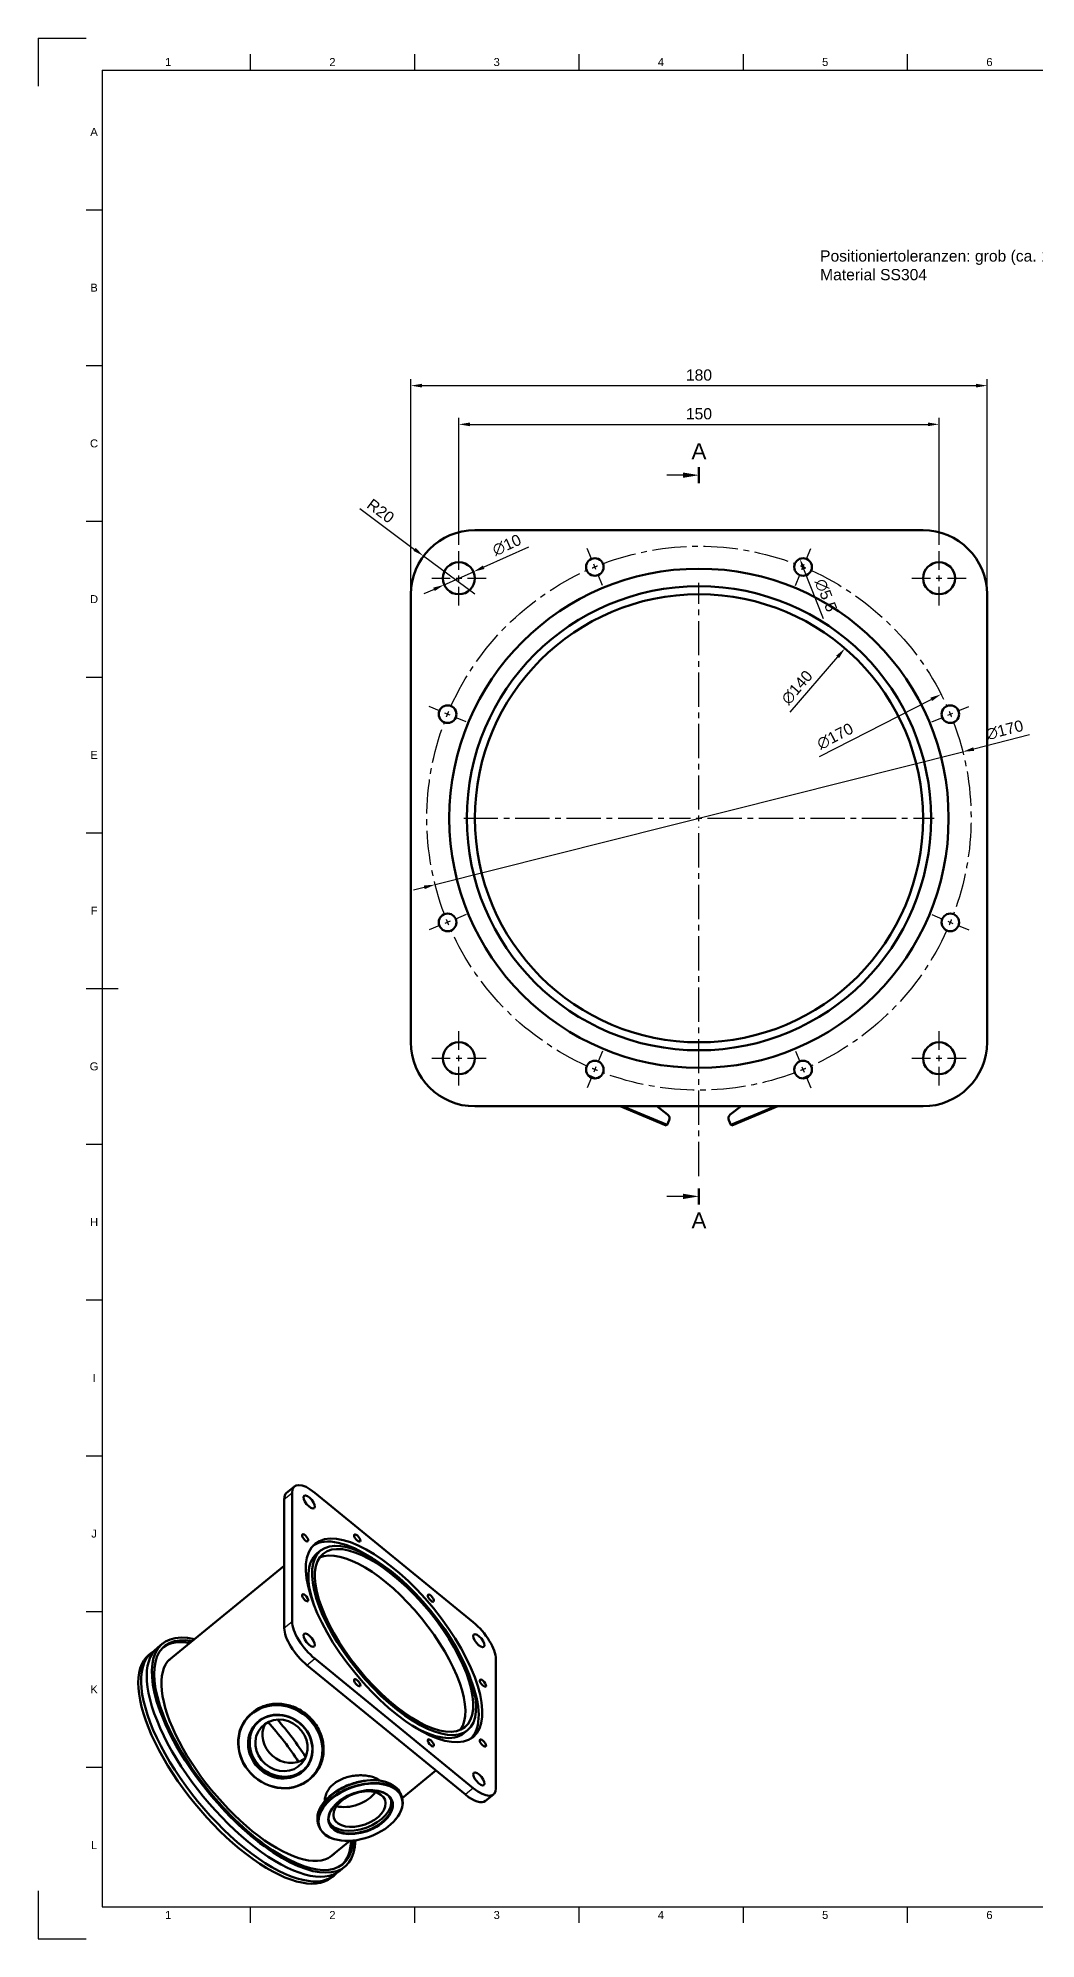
# Model space of a CAD drawing. Header units: millimetres. Extents: x 0 to 841, y 0 to 594.
# Drawn here: x 0 to 312, y 0 to 594 of the extents above; entities that cross this region are included whole.
import ezdxf
from ezdxf.enums import TextEntityAlignment as Align

# ---------------------------------------------------------------- set-up
doc = ezdxf.new("R2010")
doc.units = ezdxf.units.MM
doc.header["$LTSCALE"] = 0.75
doc.linetypes.add('CENTER2', pattern=[28.575, 19.05, -3.175, 3.175, -3.175])
for name, color, linetype, lineweight in [('Border', 7, 'Continuous', 25), ('Center Lines', 7, 'CENTER2', 25), ('FD_Dimensions', 7, 'Continuous', 25), ('Notes', 7, 'Continuous', 25), ('Section Lines', 7, 'Continuous', 25), ('Smart Centers', 7, 'CENTER2', 25), ('Visible', 7, 'Continuous', 50), ('Visible Narrow', 7, 'Continuous', 25)]:
    doc.layers.add(name, color=color, linetype=linetype, lineweight=lineweight)
doc.styles.add('FusionTitle', font='')
doc.styles.get("Standard").update_dxf_attribs({"font": 'arial.ttf'})
doc.styles.get('FusionTitle').set_extended_font_data('Arial Unicode MS')
doc.dimstyles.new('Dim-ISO-25', dxfattribs={"dimtxt": 3.5, "dimasz": 3.5, "dimexe": 2, "dimexo": 2, "dimgap": 1.5, "dimtad": 1, "dimzin": 12, "dimdsep": 46, "dimtxsty": 'Standard', "dimcen": 0, "dimazin": 3, "dimtp": 0.1, "dimtm": 0.1, "dimtfac": 0.714, "dimtmove": 0, "dimatfit": 3, "dimfxl": 1, "dimtzin": 12, "dimarcsym": 0})

# ---------------------------------------------------------------- blocks, each defined once
blk = doc.blocks.new('*U6')
at = {"layer": 'Smart Centers', "color": 0, "ltscale": 0.75, "transparency": 16777216}
for p, q in [((0, 2.678906), (0, 73.5)), ((-73.5, 0), (-2.678906, 0)), ((2.678906, 0), (73.5, 0)), ((0, -111.864147), (0, -2.678906))]:
    blk.add_line(p, q, dxfattribs=at)
at = {"layer": 'Smart Centers', "color": 0, "linetype": 'Continuous', "ltscale": 0.75, "transparency": 16777216}
for p, q in [((-0.892969, 0), (0.892969, 0)), ((0, -0.892969), (0, 0.892969))]:
    blk.add_line(p, q, dxfattribs=at)
blk = doc.blocks.new('*U7')
at = {"layer": 'Smart Centers', "color": 0, "ltscale": 0.75, "transparency": 16777216}
for p, q in [((-81.004747, 33.553265), (-84.304007, 34.919863)), ((-77.704765, 32.186367), (-79.354756, 32.869816)), ((-72.755513, 30.13632), (-76.054774, 31.502919))]:
    blk.add_line(p, q, dxfattribs=at)
at = {"layer": 'Smart Centers', "color": 0, "ltscale": 0.75, "transparency": 16777216, "extrusion": (0, 0, -1)}
blk.add_arc((0, 0), 85, 21.898076, 23.101924, dxfattribs=at)
blk = doc.blocks.new('*U8')
at = {"layer": 'Smart Centers', "color": 0, "ltscale": 0.75, "transparency": 16777216}
for p, q in [((-30.13632, -72.755513), (-31.502919, -76.054774)), ((-33.553265, -81.004747), (-34.919863, -84.304007)), ((-32.186367, -77.704765), (-32.869816, -79.354756))]:
    blk.add_line(p, q, dxfattribs=at)
at = {"layer": 'Smart Centers', "color": 0, "ltscale": 0.75, "transparency": 16777216, "extrusion": (0, 0, -1)}
blk.add_arc((0, 0), 85, 291.898076, 293.101924, dxfattribs=at)
blk = doc.blocks.new('*U9')
at = {"layer": 'Smart Centers', "color": 0, "ltscale": 0.75, "transparency": 16777216}
for p, q in [((-81.004747, -33.553265), (-84.304007, -34.919863)), ((-77.704765, -32.186367), (-79.354756, -32.869816)), ((-72.755513, -30.13632), (-76.054774, -31.502919))]:
    blk.add_line(p, q, dxfattribs=at)
at = {"layer": 'Smart Centers', "color": 0, "ltscale": 0.75, "transparency": 16777216, "extrusion": (0, 0, -1)}
blk.add_arc((0, 0), 85, 336.898076, 338.101924, dxfattribs=at)
blk = doc.blocks.new('*U10')
at = {"layer": 'Smart Centers', "color": 0, "ltscale": 0.75, "transparency": 16777216}
for p, q in [((-33.553265, 81.004747), (-34.919863, 84.304007)), ((-32.186367, 77.704765), (-32.869816, 79.354756)), ((-30.13632, 72.755513), (-31.502919, 76.054774))]:
    blk.add_line(p, q, dxfattribs=at)
at = {"layer": 'Smart Centers', "color": 0, "ltscale": 0.75, "transparency": 16777216, "extrusion": (0, 0, -1)}
blk.add_arc((0, 0), 85, 66.898076, 68.101924, dxfattribs=at)
blk = doc.blocks.new('*U11')
at = {"layer": 'Smart Centers', "color": 0, "ltscale": 0.75, "transparency": 16777216}
for p, q in [((33.553265, 81.004747), (34.919863, 84.304007)), ((32.186367, 77.704765), (32.869816, 79.354756)), ((30.13632, 72.755513), (31.502919, 76.054774))]:
    blk.add_line(p, q, dxfattribs=at)
at = {"layer": 'Smart Centers', "color": 0, "ltscale": 0.75, "transparency": 16777216, "extrusion": (0, 0, -1)}
blk.add_arc((0, 0), 85, 111.898076, 113.101924, dxfattribs=at)
blk = doc.blocks.new('*U12')
at = {"layer": 'Smart Centers', "color": 0, "ltscale": 0.75, "transparency": 16777216}
for p, q in [((72.755513, 30.13632), (76.054774, 31.502919)), ((77.704765, 32.186367), (79.354756, 32.869816)), ((81.004747, 33.553265), (84.304007, 34.919863))]:
    blk.add_line(p, q, dxfattribs=at)
at = {"layer": 'Smart Centers', "color": 0, "ltscale": 0.75, "transparency": 16777216, "extrusion": (0, 0, -1)}
blk.add_arc((0, 0), 85, 156.898076, 158.101924, dxfattribs=at)
blk = doc.blocks.new('*U13')
at = {"layer": 'Smart Centers', "color": 0, "ltscale": 0.75, "transparency": 16777216}
for p, q in [((72.755513, -30.13632), (76.054774, -31.502919)), ((77.704765, -32.186367), (79.354756, -32.869816)), ((81.004747, -33.553265), (84.304007, -34.919863))]:
    blk.add_line(p, q, dxfattribs=at)
at = {"layer": 'Smart Centers', "color": 0, "ltscale": 0.75, "transparency": 16777216, "extrusion": (0, 0, -1)}
blk.add_arc((0, 0), 85, 201.898076, 203.101924, dxfattribs=at)
blk = doc.blocks.new('*U14')
at = {"layer": 'Smart Centers', "color": 0, "ltscale": 0.75, "transparency": 16777216}
for p, q in [((30.13632, -72.755513), (31.502919, -76.054774)), ((32.186367, -77.704765), (32.869816, -79.354756)), ((33.553265, -81.004747), (34.919863, -84.304007))]:
    blk.add_line(p, q, dxfattribs=at)
at = {"layer": 'Smart Centers', "color": 0, "ltscale": 0.75, "transparency": 16777216, "extrusion": (0, 0, -1)}
blk.add_arc((0, 0), 85, 246.898076, 248.101924, dxfattribs=at)
blk = doc.blocks.new('*U15')
at = {"layer": 'Smart Centers', "color": 0, "ltscale": 0.75, "transparency": 16777216, "extrusion": (0, 0, -1)}
for start, end in [(69.30584, 110.69416), (24.30584, 65.69416), (114.30584, 155.69416), (339.30584, 20.69416), (159.30584, 200.69416), (294.30584, 335.69416), (204.30584, 245.69416), (249.30584, 290.69416)]:
    blk.add_arc((0, 0), 85, start, end, dxfattribs=at)
at = {"layer": 'Center Lines', "color": 0, "ltscale": 0.75, "transparency": 16777216}
for name in ['*U10', '*U11', '*U7', '*U12', '*U9', '*U13', '*U8', '*U14']:
    blk.add_blockref(name, (0, 0), dxfattribs=at)
blk = doc.blocks.new('*D49')
at = {"layer": 'Defpoints', "color": 0, "transparency": 16777216}
for p in [(282.131654, 388.944813), (130.80637, 311.480897)]:
    blk.add_point(p, dxfattribs=at)
at = {"layer": 'FD_Dimensions', "color": 0, "lineweight": -2, "transparency": 16777216}
blk.add_line((244.086337, 369.469289), (279.016134, 387.349968), dxfattribs=at)
at = {"layer": 'FD_Dimensions', "color": 0, "transparency": 16777216}
blk.add_solid([(278.750326, 387.869221), (279.281941, 386.830715), (282.131654, 388.944813)], dxfattribs=at)
at = {"layer": 'FD_Dimensions', "color": 0, "transparency": 16777216, "insert": (249.010425, 375.792559), "char_height": 3.5, "attachment_point": 5, "rotation": 27.108045761}
blk.add_mtext('∅170', dxfattribs=at)
blk = doc.blocks.new('*D50')
at = {"layer": 'Defpoints', "color": 0, "transparency": 16777216}
for p in [(288.896244, 370.967406), (124.04178, 329.458304)]:
    blk.add_point(p, dxfattribs=at)
at = {"layer": 'FD_Dimensions', "lineweight": -2, "transparency": 16777216}
for p, q in [((309.773598, 376.224166), (292.290307, 371.822005)), ((124.04178, 329.458304), (288.896244, 370.967406)), ((120.647717, 328.603705), (117.253655, 327.749106))]:
    blk.add_line(p, q, dxfattribs=at)
at = {"layer": 'FD_Dimensions', "transparency": 16777216}
for points in [[(292.147874, 372.387683), (292.43274, 371.256328), (288.896244, 370.967406)], [(120.505284, 329.169382), (120.79015, 328.038028), (124.04178, 329.458304)]]:
    blk.add_solid(points, dxfattribs=at)
at = {"layer": 'FD_Dimensions', "color": 0, "transparency": 16777216, "insert": (301.902491, 377.732823), "char_height": 3.5, "attachment_point": 5, "rotation": 14.132850385}
blk.add_mtext('∅170', dxfattribs=at)
blk = doc.blocks.new('*D51')
at = {"layer": 'Defpoints', "color": 0, "transparency": 16777216}
for p in [(252.08105, 403.282995), (160.856974, 297.084275)]:
    blk.add_point(p, dxfattribs=at)
at = {"layer": 'FD_Dimensions', "lineweight": -2, "transparency": 16777216}
blk.add_line((234.951628, 383.341739), (249.800448, 400.628027), dxfattribs=at)
at = {"layer": 'FD_Dimensions', "transparency": 16777216}
blk.add_solid([(249.357953, 401.008127), (250.242942, 400.247927), (252.08105, 403.282995)], dxfattribs=at)
at = {"layer": 'FD_Dimensions', "color": 0, "transparency": 16777216, "insert": (237.117527, 391.057908), "char_height": 3.5, "attachment_point": 5, "rotation": 49.337584759}
blk.add_mtext('∅140', dxfattribs=at)
blk = doc.blocks.new('*D52')
at = {"layer": 'Defpoints', "color": 0, "transparency": 16777216}
for p in [(126.901013, 423.150561), (136.03701, 427.216709)]:
    blk.add_point(p, dxfattribs=at)
at = {"layer": 'FD_Dimensions', "lineweight": -2, "transparency": 16777216}
for p, q in [((153.221534, 434.865006), (139.234609, 428.639861)), ((126.901013, 423.150561), (136.03701, 427.216709)), ((123.703415, 421.727409), (120.505816, 420.304258))]:
    blk.add_line(p, q, dxfattribs=at)
at = {"layer": 'FD_Dimensions', "transparency": 16777216}
for points in [[(138.997417, 429.172794), (139.471801, 428.106928), (136.03701, 427.216709)], [(123.466223, 422.260343), (123.940606, 421.194476), (126.901013, 423.150561)]]:
    blk.add_solid(points, dxfattribs=at)
at = {"layer": 'FD_Dimensions', "color": 0, "transparency": 16777216, "insert": (146.450525, 435.556444), "char_height": 3.5, "attachment_point": 5, "rotation": 23.992361853}
blk.add_mtext('∅10', dxfattribs=at)
blk = doc.blocks.new('*D53')
at = {"layer": 'Defpoints', "color": 0, "transparency": 16777216}
for p in [(296.469012, 485.379906), (116.469012, 420.183635), (296.469012, 420.183635)]:
    blk.add_point(p, dxfattribs=at)
at = {"layer": 'FD_Dimensions', "color": 0, "lineweight": -2, "transparency": 16777216}
for p, q in [((116.469012, 422.183635), (116.469012, 487.379906)), ((296.469012, 422.183635), (296.469012, 487.379906)), ((119.969012, 485.379906), (292.969012, 485.379906))]:
    blk.add_line(p, q, dxfattribs=at)
at = {"layer": 'FD_Dimensions', "color": 0, "transparency": 16777216}
for points in [[(119.969012, 485.963239), (119.969012, 484.796572), (116.469012, 485.379906)], [(292.969012, 485.963239), (292.969012, 484.796572), (296.469012, 485.379906)]]:
    blk.add_solid(points, dxfattribs=at)
at = {"layer": 'FD_Dimensions', "color": 0, "transparency": 16777216, "insert": (206.469012, 488.666911), "char_height": 3.5, "attachment_point": 5}
blk.add_mtext('180', dxfattribs=at)
blk = doc.blocks.new('*U25')
at = {"layer": 'Smart Centers', "color": 0, "ltscale": 0.75, "transparency": 16777216}
for p, q in [((0, 2.678906), (0, 8.5)), ((-8.5, 0), (-2.678906, 0)), ((2.678906, 0), (8.5, 0)), ((0, -8.5), (0, -2.678906))]:
    blk.add_line(p, q, dxfattribs=at)
at = {"layer": 'Smart Centers', "color": 0, "linetype": 'Continuous', "ltscale": 0.75, "transparency": 16777216}
for p, q in [((-0.892969, 0), (0.892969, 0)), ((0, -0.892969), (0, 0.892969))]:
    blk.add_line(p, q, dxfattribs=at)
blk = doc.blocks.new('*U26')
at = {"layer": 'Smart Centers', "color": 0, "ltscale": 0.75, "transparency": 16777216}
for p, q in [((0, 2.678906), (0, 8.5)), ((-8.5, 0), (-2.678906, 0)), ((2.678906, 0), (8.5, 0)), ((0, -8.5), (0, -2.678906))]:
    blk.add_line(p, q, dxfattribs=at)
at = {"layer": 'Smart Centers', "color": 0, "linetype": 'Continuous', "ltscale": 0.75, "transparency": 16777216}
for p, q in [((-0.892969, 0), (0.892969, 0)), ((0, -0.892969), (0, 0.892969))]:
    blk.add_line(p, q, dxfattribs=at)
blk = doc.blocks.new('*U27')
at = {"layer": 'Smart Centers', "color": 0, "ltscale": 0.75, "transparency": 16777216}
for p, q in [((0, 2.678906), (0, 8.5)), ((-8.5, 0), (-2.678906, 0)), ((2.678906, 0), (8.5, 0)), ((0, -8.5), (0, -2.678906))]:
    blk.add_line(p, q, dxfattribs=at)
at = {"layer": 'Smart Centers', "color": 0, "linetype": 'Continuous', "ltscale": 0.75, "transparency": 16777216}
for p, q in [((-0.892969, 0), (0.892969, 0)), ((0, -0.892969), (0, 0.892969))]:
    blk.add_line(p, q, dxfattribs=at)
blk = doc.blocks.new('*U28')
at = {"layer": 'Smart Centers', "color": 0, "ltscale": 0.75, "transparency": 16777216}
for p, q in [((0, 2.678906), (0, 8.5)), ((-8.5, 0), (-2.678906, 0)), ((2.678906, 0), (8.5, 0)), ((0, -8.5), (0, -2.678906))]:
    blk.add_line(p, q, dxfattribs=at)
at = {"layer": 'Smart Centers', "color": 0, "linetype": 'Continuous', "ltscale": 0.75, "transparency": 16777216}
for p, q in [((-0.892969, 0), (0.892969, 0)), ((0, -0.892969), (0, 0.892969))]:
    blk.add_line(p, q, dxfattribs=at)
blk = doc.blocks.new('ISO_A1_SHEET')
at = {"layer": 'Border'}
for p, q in [((0, 594), (15, 594)), ((0, 594), (0, 579)), ((66.3125, 589), (66.3125, 584)), ((117.625, 589), (117.625, 584)), ((168.9375, 589), (168.9375, 584)), ((220.25, 589), (220.25, 584)), ((271.5625, 589), (271.5625, 584)), ((20, 584), (831, 584)), ((20, 584), (20, 10)), ((15, 540.333333), (20, 540.333333)), ((15, 491.666666), (20, 491.666666)), ((15, 443), (20, 443)), ((15, 394.333333), (20, 394.333333)), ((15, 345.666667), (20, 345.666667)), ((15, 297), (25, 297)), ((15, 248.333333), (20, 248.333333)), ((15, 199.666667), (20, 199.666667)), ((15, 151), (20, 151)), ((15, 102.333334), (20, 102.333334)), ((15, 53.666667), (20, 53.666667)), ((0, 15), (0, 0)), ((20, 10), (831, 10)), ((66.3125, 10), (66.3125, 5)), ((117.625, 10), (117.625, 5)), ((168.9375, 10), (168.9375, 5)), ((220.25, 10), (220.25, 5)), ((271.5625, 10), (271.5625, 5)), ((0, 0), (15, 0))]:
    blk.add_line(p, q, dxfattribs=at)
at = {"layer": 'Border', "style": 'FusionTitle'}
for s, p in [('1', (40.65625, 586.5)), ('2', (91.96875, 586.5)), ('3', (143.28125, 586.5)), ('4', (194.59375, 586.5)), ('5', (245.90625, 586.5)), ('6', (297.21875, 586.5)), ('A', (17.5, 564.666666)), ('B', (17.5, 516)), ('C', (17.5, 467.333333)), ('D', (17.5, 418.666667)), ('E', (17.5, 370)), ('F', (17.5, 321.333333)), ('G', (17.5, 272.666667)), ('H', (17.5, 224)), ('I', (17.5, 175.333334)), ('J', (17.5, 126.666667)), ('K', (17.5, 78)), ('L', (17.5, 29.333334)), ('1', (40.65625, 7.5)), ('2', (91.96875, 7.5)), ('3', (143.28125, 7.5)), ('4', (194.59375, 7.5)), ('5', (245.90625, 7.5)), ('6', (297.21875, 7.5))]:
    blk.add_text(s, height=2.5, dxfattribs=at).set_placement(p, align=Align.MIDDLE)
blk = doc.blocks.new('*D56')
at = {"layer": 'Defpoints', "color": 0, "transparency": 16777216}
for p in [(281.469012, 473.281615), (131.469012, 433.683635), (281.469012, 433.683635)]:
    blk.add_point(p, dxfattribs=at)
at = {"layer": 'FD_Dimensions', "color": 0, "lineweight": -2, "transparency": 16777216}
for p, q in [((131.469012, 435.683635), (131.469012, 475.281615)), ((281.469012, 435.683635), (281.469012, 475.281615)), ((134.969012, 473.281615), (277.969012, 473.281615))]:
    blk.add_line(p, q, dxfattribs=at)
at = {"layer": 'FD_Dimensions', "color": 0, "transparency": 16777216}
for points in [[(134.969012, 473.864948), (134.969012, 472.698282), (131.469012, 473.281615)], [(277.969012, 473.864948), (277.969012, 472.698282), (281.469012, 473.281615)]]:
    blk.add_solid(points, dxfattribs=at)
at = {"layer": 'FD_Dimensions', "color": 0, "transparency": 16777216, "insert": (206.469012, 476.56862), "char_height": 3.5, "attachment_point": 5}
blk.add_mtext('150', dxfattribs=at)
blk = doc.blocks.new('*D57')
at = {"layer": 'Defpoints', "color": 0, "transparency": 16777216}
for p in [(120.429163, 432.130318), (136.469012, 420.183635)]:
    blk.add_point(p, dxfattribs=at)
at = {"layer": 'FD_Dimensions', "lineweight": -2, "transparency": 16777216}
for p, q in [((100.507503, 446.968224), (117.622189, 434.220988)), ((136.469012, 420.183635), (120.429163, 432.130318))]:
    blk.add_line(p, q, dxfattribs=at)
at = {"layer": 'FD_Dimensions', "transparency": 16777216}
blk.add_solid([(117.970634, 434.688817), (117.273744, 433.753159), (120.429163, 432.130318)], dxfattribs=at)
at = {"layer": 'FD_Dimensions', "color": 0, "transparency": 16777216, "insert": (107.022771, 446.214119), "char_height": 3.5, "attachment_point": 5, "rotation": 323.320783148}
blk.add_mtext('R20', dxfattribs=at)
blk = doc.blocks.new('*D58')
at = {"layer": 'Defpoints', "color": 0, "transparency": 16777216}
for p in [(237.992416, 431.273298), (240.001792, 426.153493)]:
    blk.add_point(p, dxfattribs=at)
at = {"layer": 'FD_Dimensions', "lineweight": -2, "transparency": 16777216}
blk.add_line((245.374622, 412.463743), (239.271109, 428.01524), dxfattribs=at)
at = {"layer": 'FD_Dimensions', "transparency": 16777216}
blk.add_solid([(239.814119, 428.228356), (238.7281, 427.802124), (237.992416, 431.273298)], dxfattribs=at)
at = {"layer": 'FD_Dimensions', "color": 0, "transparency": 16777216, "insert": (246.113119, 419.847102), "char_height": 3.5, "attachment_point": 5, "rotation": 291.428564867}
blk.add_mtext('∅5.5', dxfattribs=at)

msp = doc.modelspace()

# ---------------------------------------------------------------- linework, layer by layer
at = {"layer": 'Section Lines'}
for p, q in [((201.469, 457.402), (196.469, 457.402)), ((201.469, 232.038), (196.469, 232.038))]:
    msp.add_line(p, q, dxfattribs=at)
at = {"layer": 'Section Lines', "lineweight": 50}
for p, q in [((206.469, 459.902), (206.469, 454.902)), ((206.469, 229.538), (206.469, 234.538))]:
    msp.add_line(p, q, dxfattribs=at)
at = {"layer": 'Section Lines'}
for points in [[(201.469, 458.236), (206.469, 457.402), (201.469, 456.569)], [(201.469, 232.872), (206.469, 232.038), (201.469, 231.205)]]:
    msp.add_solid(points, dxfattribs=at)
at = {"layer": 'Visible', "extrusion": (-1e-16, -1, 0)}
for p, q in [((136.469, 440.184), (276.469, 440.184)), ((116.469, 280.184), (116.469, 420.184)), ((296.469, 420.184), (296.469, 280.184)), ((174.027, 268.905), (171.936, 269.771)), ((241.002, 269.771), (238.911, 268.905)), ((276.469, 260.184), (136.469, 260.184)), ((181.809, 260.184), (196.213, 254.217)), ((196.54, 254.352), (182.462, 260.184)), ((193.304, 260.184), (196.679, 257.594)), ((196.54, 254.352), (197.152, 255.829)), ((216.398, 254.352), (215.786, 255.829)), ((219.634, 260.184), (216.259, 257.594)), ((230.476, 260.184), (216.398, 254.352)), ((216.725, 254.217), (231.129, 260.184)), ((196.213, 254.217), (196.54, 254.352)), ((216.725, 254.217), (216.398, 254.352))]:
    msp.add_line(p, q, dxfattribs=at)
at = {"layer": 'Visible', "extrusion": (2e-16, -0.575862, 0.817547)}
for p, q in [((76.924, 97.124), (76.924, 137.434)), ((80.141, 141.419), (77.666, 139.395)), ((79.399, 99.147), (79.399, 139.458)), ((86.47, 139.435), (135.968, 98.969)), ((88.275, 121.353), (87.143, 120.428)), ((76.924, 116.594), (40.883, 87.129)), ((34.653, 88.817), (35.537, 89.539)), ((37.305, 90.985), (38.896, 92.285)), ((133.493, 45.118), (83.995, 85.584)), ((135.968, 47.141), (86.47, 87.608)), ((143.039, 87.429), (143.039, 47.119)), ((65.375, 69.18), (65.591, 69.428)), ((134.163, 65.224), (133.032, 64.299)), ((86.115, 51.122), (86.332, 51.371)), ((124.297, 52.636), (113.778, 44.037)), ((113.671, 44.373), (113.455, 44.975)), ((142.297, 45.158), (139.822, 43.134)), ((87.791, 35.075), (87.574, 35.677)), ((111.329, 36.924), (111.392, 36.993)), ((97.455, 30.692), (91.202, 25.58)), ((94.337, 30.82), (94.244, 30.833)), ((91.618, 19.139), (92.502, 19.862)), ((94.27, 21.307), (95.861, 22.608))]:
    msp.add_line(p, q, dxfattribs=at)
at = {"layer": 'Visible', "extrusion": (0, 0, -1)}
for centre, radius in [((-131.469, 425.184), 5), ((-206.469, 350.184), 78), ((-173.941, 428.713), 2.75), ((-238.997, 428.713), 2.75), ((-281.469, 425.184), 5), ((-206.469, 350.184), 70), ((-127.939, 382.712), 2.75), ((-284.999, 382.712), 2.75), ((-127.939, 317.656), 2.75), ((-284.999, 317.656), 2.75), ((-131.469, 275.184), 5), ((-281.469, 275.184), 5), ((-173.941, 271.654), 2.75), ((-238.997, 271.654), 2.75)]:
    msp.add_circle(centre, radius, dxfattribs=at)
at = {"layer": 'Visible'}
msp.add_circle((206.469, 350.184), 72.5, dxfattribs=at)
at = {"layer": 'Visible', "extrusion": (0, 0, -1)}
for centre, radius, start, end in [((-136.469, 420.184), 20, 0, 90), ((-276.469, 420.184), 20, 90, 180), ((-136.469, 280.184), 20, 270, 0), ((-276.469, 280.184), 20, 180, 270), ((-195.766, 256.404), 1.5, 127.5, 202.5), ((-217.172, 256.404), 1.5, 337.5, 52.5)]:
    msp.add_arc(centre, radius, start, end, dxfattribs=at)
at = {"layer": 'Visible'}
for centre, major_axis, ratio, start_param, end_param in [((83.995, 131.653), (-6.329, 7.742), 0.4071957, 0, 0.4621024), ((111.219, 93.288), (-22.944, 28.065), 0.4071957, -1.5707963, 4.712389), ((110.088, 92.363), (-22.944, 28.065), 0.4071957, 0, 0.8417902), ((108.744, 91.265), (-22.153, 27.097), 0.4071957, 3.2539792, 6.1707988), ((67.378, 57.446), (-28.482, 34.839), 0.4071957, -0.4878699, 3.5813675), ((67.378, 57.446), (-27.85, 34.065), 0.4071957, -0.4431415, 3.5534297), ((83.995, 91.343), (-6.329, 7.742), 0.4071957, 0.4621024, 2.0328988), ((65.787, 56.146), (-28.482, 34.839), 0.4071957, 0, 3.1415927), ((64.02, 54.7), (-28.482, 34.839), 0.4071957, -0.062346, 3.2039387), ((66.671, 56.868), (-27.85, 34.065), 0.4071957, -0.4431415, -0.0254914), ((63.136, 53.978), (-28.482, 34.839), 0.4071957, 0, 3.1415927), ((66.671, 56.868), (-25.191, 30.813), 0.4071957, -0.0501307, 3.1917234), ((75.711, 60.112), (-10.276, 8.947), 0.9111421, -1.5707963, 4.712389), ((75.752, 60.159), (-7.787, 6.78), 0.9111421, 4.712389, 10.9955743), ((76.049, 60.501), (-6.392, 5.565), 0.9111421, 4.712389, 10.9955743), ((63.136, 53.978), (-24.21, 29.613), 0.4071957, 4.435218, 4.8477495), ((65.257, 55.712), (-24.21, 29.613), 0.4071957, 4.4275666, 4.8145711), ((110.088, 92.363), (-22.944, 28.065), 0.4071957, 2.2998025, 3.1415927), ((100.765, 39.63), (12.823, 4.606), 0.599488, 4.712389, 10.9955743), ((100.724, 39.743), (9.717, 3.491), 0.599488, 2.3014426, 7.1233353), ((100.427, 40.571), (7.976, 2.865), 0.599488, -1.5707963, 4.712389), ((133.493, 50.876), (-6.329, 7.742), 0.4071957, 2.0328988, 3.1415927), ((66.671, 56.868), (-27.85, 34.065), 0.4071957, 3.1670841, 3.574793)]:
    msp.add_ellipse(centre, major_axis=major_axis, ratio=ratio, start_param=start_param, end_param=end_param, dxfattribs=at)
at = {"layer": 'Visible', "extrusion": (2e-16, 0, -1)}
for centre, major_axis, ratio, start_param, end_param in [((86.47, 133.677), (-6.329, 7.742), 0.4071957, -0.4621024, 1.1086939), ((86.47, 93.366), (-6.329, 7.742), 0.4071957, 4.2502865, 5.8210829), ((135.968, 93.21), (-6.329, 7.742), 0.4071957, 1.1086939, 2.6794902), ((75.711, 60.112), (-7.9, 6.878), 0.9111421, -1.5707963, 4.712389), ((135.968, 52.9), (-6.329, 7.742), 0.4071957, 2.6794902, 4.2502865)]:
    msp.add_ellipse(centre, major_axis=major_axis, ratio=ratio, start_param=start_param, end_param=end_param, dxfattribs=at)
at = {"layer": 'Visible', "extrusion": (1e-16, -1e-16, -1)}
for centre, major_axis, ratio, start_param, end_param in [((84.702, 136.562), (-1.582, 1.935), 0.4071957, 3.1415927, 9.424778), ((83.455, 125.353), (-0.87, 1.065), 0.4071957, 3.1415927, 9.424778), ((99.719, 125.301), (-0.87, 1.065), 0.4071957, 3.1415927, 9.424778), ((83.455, 106.621), (-0.87, 1.065), 0.4071957, 3.1415927, 9.424778), ((122.719, 106.497), (-0.87, 1.065), 0.4071957, 3.1415927, 9.424778), ((84.702, 93.372), (-1.582, 1.935), 0.4071957, 3.1415927, 9.424778), ((137.735, 93.205), (-1.582, 1.935), 0.4071957, 3.1415927, 9.424778), ((99.719, 80.079), (-0.87, 1.065), 0.4071957, 3.1415927, 9.424778), ((138.983, 79.955), (-0.87, 1.065), 0.4071957, 3.1415927, 9.424778), ((65.257, 55.712), (-24.21, 29.613), 0.4071957, 1.4686142, 1.8556187), ((122.719, 61.275), (-0.87, 1.065), 0.4071957, 3.1415927, 9.424778), ((138.983, 61.224), (-0.87, 1.065), 0.4071957, 3.1415927, 9.424778), ((137.735, 50.015), (-1.582, 1.935), 0.4071957, 3.1415927, 9.424778), ((100.765, 39.63), (9.858, 3.541), 0.599488, 3.1415927, 9.424778), ((98.194, 46.786), (7.976, 2.865), 0.599488, 0.7073652, 2.4342275)]:
    msp.add_ellipse(centre, major_axis=major_axis, ratio=ratio, start_param=start_param, end_param=end_param, dxfattribs=at)
at = {"layer": 'Visible', "extrusion": (0, -1e-16, -1)}
for centre, major_axis, ratio, start_param, end_param in [((111.219, 93.288), (-24.685, 30.194), 0.4071957, 3.1415927, 9.424778), ((111.219, 93.288), (-22.153, 27.097), 0.4071957, 3.1415927, 9.424778), ((110.088, 92.363), (-24.685, 30.194), 0.4071957, 2.2384664, 3.0955661), ((76.049, 60.501), (-7.787, 6.78), 0.9111421, 3.1656874, 6.2590905), ((100.731, 39.724), (12.94, 4.649), 0.599488, 2.29504, 7.1297379)]:
    msp.add_ellipse(centre, major_axis=major_axis, ratio=ratio, start_param=start_param, end_param=end_param, dxfattribs=at)
at = {"layer": 'Visible', "extrusion": (0, 0, -1)}
msp.add_ellipse((110.088, 92.363), major_axis=(-24.685, 30.194), ratio=0.4071957, start_param=0.0460266, end_param=0.9031262, dxfattribs=at)
at = {"layer": 'Visible', "extrusion": (0, -2e-16, -1)}
msp.add_ellipse((75.745, 60.151), major_axis=(-10.37, 9.029), ratio=0.9111421, start_param=4.712389, end_param=10.9955743, dxfattribs=at)
at = {"layer": 'Visible', "extrusion": (-1e-16, 1e-16, -1)}
msp.add_ellipse((78.282, 63.065), major_axis=(-6.392, 5.565), ratio=0.9111421, start_param=3.3635473, end_param=6.0612306, dxfattribs=at)
at = {"layer": 'Visible', "extrusion": (1e-16, -3e-16, -1)}
msp.add_ellipse((100.427, 40.571), major_axis=(9.717, 3.491), ratio=0.599488, start_param=0.0711799, end_param=3.0704128, dxfattribs=at)
at = {"layer": 'Visible'}
for points, knots in [([(86.332, 51.371), (87.209, 52.379), (87.91, 53.541), (88.889, 56.056), (89.166, 57.408), (89.269, 60.173), (89.093, 61.584), (88.304, 64.324), (87.689, 65.652), (86.082, 68.087), (85.089, 69.194), (82.824, 71.072), (81.553, 71.842), (78.862, 72.968), (77.443, 73.323), (74.603, 73.579), (73.183, 73.481), (70.489, 72.843), (69.214, 72.305), (67.148, 70.978), (66.31, 70.255), (65.591, 69.428)], [0.1543104, 0.1543104, 0.1543104, 0.1543104, 0.4708756, 0.4708756, 0.7883417, 0.7883417, 1.1077944, 1.1077944, 1.429086, 1.429086, 1.7514601, 1.7514601, 2.0741371, 2.0741371, 2.3963892, 2.3963892, 2.7174175, 2.7174175, 3.0365039, 3.0365039, 3.295903, 3.295903, 3.295903, 3.295903]), ([(113.455, 44.975), (113.157, 45.804), (112.654, 46.558), (111.286, 47.859), (110.407, 48.396), (108.334, 49.212), (107.125, 49.474), (104.522, 49.68), (103.126, 49.621), (100.3, 49.192), (98.871, 48.823), (96.116, 47.813), (94.791, 47.174), (92.373, 45.684), (91.28, 44.833), (89.438, 42.994), (88.689, 42.006), (87.635, 39.988), (87.323, 38.956), (87.213, 37.163), (87.317, 36.393), (87.574, 35.677)], [1.0370634, 1.0370634, 1.0370634, 1.0370634, 1.3294796, 1.3294796, 1.6370041, 1.6370041, 1.9623326, 1.9623326, 2.2909547, 2.2909547, 2.6184787, 2.6184787, 2.9454384, 2.9454384, 3.2730332, 3.2730332, 3.6016744, 3.6016744, 3.9262778, 3.9262778, 4.1786561, 4.1786561, 4.1786561, 4.1786561]), ([(89.578, 43.068), (89.577, 43.113), (89.576, 43.157), (89.58, 43.637), (89.638, 44.098), (89.879, 45.035), (90.062, 45.51), (90.548, 46.434), (90.852, 46.884), (91.556, 47.726), (91.957, 48.118), (92.815, 48.82), (93.301, 49.153), (94.358, 49.751), (94.929, 50.016), (96.119, 50.462), (96.738, 50.643), (97.98, 50.918), (98.602, 51.013), (99.801, 51.127), (100.419, 51.15), (101.642, 51.121), (102.247, 51.07), (103.399, 50.899), (103.947, 50.78), (104.949, 50.487), (105.404, 50.313), (106.197, 49.932), (106.561, 49.713), (106.88, 49.463), (106.886, 49.458), (106.892, 49.453)], [4.3324107, 4.3324107, 4.3324107, 4.3324107, 4.3694049, 4.3694049, 4.7335517, 4.7335517, 5.0976985, 5.0976985, 5.4618454, 5.4618454, 5.8259922, 5.8259922, 6.190139, 6.190139, 6.5542858, 6.5542858, 6.9184327, 6.9184327, 7.2825795, 7.2825795, 7.6466817, 7.6466817, 8.0107839, 8.0107839, 8.3748861, 8.3748861, 8.7389883, 8.7389883, 9.1030905, 9.1030905, 9.1104867, 9.1104867, 9.1104867, 9.1104867])]:
    msp.add_open_spline(points, degree=3, knots=knots, dxfattribs=at)
at = {"layer": 'Visible Narrow', "extrusion": (2e-16, -0.575862, 0.817547)}
for p, q in [((76.924, 137.434), (79.399, 139.458)), ((79.399, 99.147), (76.924, 97.124)), ((83.995, 85.584), (86.47, 87.608)), ((135.968, 47.141), (133.493, 45.118))]:
    msp.add_line(p, q, dxfattribs=at)
at = {"layer": 'Visible Narrow'}
for centre, major_axis, ratio, start_param, end_param in [((75.961, 60.4), (-10.37, 9.029), 0.9111421, 3.1415927, 6.2831853), ((100.515, 40.326), (12.94, 4.649), 0.599488, 0, 3.1415927)]:
    msp.add_ellipse(centre, major_axis=major_axis, ratio=ratio, start_param=start_param, end_param=end_param, dxfattribs=at)

# ---------------------------------------------------------------- block references
at = {"layer": 'Border'}
msp.add_blockref('ISO_A1_SHEET', (0, 0), dxfattribs=at)
at = {"layer": 'Smart Centers', "ltscale": 0.75}
for name, p in [('*U15', (206.469, 350.213)), ('*U25', (131.469, 425.184)), ('*U26', (281.469, 425.184)), ('*U6', (206.469, 350.213)), ('*U28', (131.469, 275.184)), ('*U27', (281.469, 275.184))]:
    msp.add_blockref(name, p, dxfattribs=at)

# ---------------------------------------------------------------- texts
at = {"layer": 'Notes', "insert": (244.304, 527.653), "char_height": 3.5, "attachment_point": 1}
msp.add_mtext_dynamic_manual_height_columns('Positioniertoleranzen: grob (ca. 1mm)\\PMaterial SS304', width=87.5871, gutter_width=17.5, heights=[0], dxfattribs=at)
at = {"layer": 'Section Lines', "char_height": 5, "attachment_point": 5}
for insert in [(206.469, 464.902), (206.469, 224.538)]:
    msp.add_mtext('A', dxfattribs=dict(at, insert=insert))

# ---------------------------------------------------------------- dimensions: what is measured, and where the dimension line sits
at = {"layer": 'FD_Dimensions'}
dim = msp.add_linear_dim(base=(296.469, 485.38), p1=(116.469, 420.184), p2=(296.469, 420.184), angle=180, dimstyle='Dim-ISO-25', override={"dimlfac": 1}, dxfattribs=at)
dim.commit()
dim.dimension.update_dxf_attribs({"geometry": '*D53', "text_midpoint": (206.469, 488.667)})
dim = msp.add_aligned_dim(p1=(131.469, 433.684), p2=(281.469, 433.684), distance=39.598, dimstyle='Dim-ISO-25', override={"dimlfac": 1}, dxfattribs=at)
dim.commit()
dim.dimension.update_dxf_attribs({"geometry": '*D56', "text_midpoint": (206.469, 476.569)})
dim = msp.add_radius_dim(center=(136.469, 420.184), mpoint=(120.429, 432.13), dimstyle='Dim-ISO-25', override={"dimlfac": 1, "dimse1": 1, "dimclrd": 256, "dimclre": 256}, dxfattribs=at)
dim.commit()
dim.dimension.update_dxf_attribs({"geometry": '*D57', "text_midpoint": (105.059, 443.578), "dimtype": 164})
for p1, p2, picture, middle in [((126.901, 423.151), (136.037, 427.217), '*D52', (146.451, 435.556)), ((124.042, 329.458), (288.896, 370.967), '*D50', (301.902, 377.733))]:
    dim = msp.add_diameter_dim_2p(p1=p1, p2=p2, dimstyle='Dim-ISO-25', override={"dimlfac": 1, "dimclrd": 256, "dimclre": 256}, dxfattribs=at)
    dim.commit()
    dim.dimension.update_dxf_attribs({"geometry": picture, "text_midpoint": middle})
for p1, p2, override, picture, middle in [((240.002, 426.153), (237.992, 431.273), {"dimlfac": 1, "dimclrd": 256, "dimclre": 256}, '*D58', (242.962, 418.61)), ((160.857, 297.084), (252.081, 403.283), {"dimlfac": 1, "dimclrd": 256, "dimclre": 256}, '*D51', (239.685, 388.852)), ((130.806, 311.481), (282.132, 388.945), {"dimlfac": 1}, '*D49', (250.553, 372.78))]:
    dim = msp.add_diameter_dim_2p(p1=p1, p2=p2, dimstyle='Dim-ISO-25', override=override, dxfattribs=at)
    dim.commit()
    dim.dimension.update_dxf_attribs({"geometry": picture, "text_midpoint": middle, "dimtype": 163})

doc.saveas('drawing.dxf')
